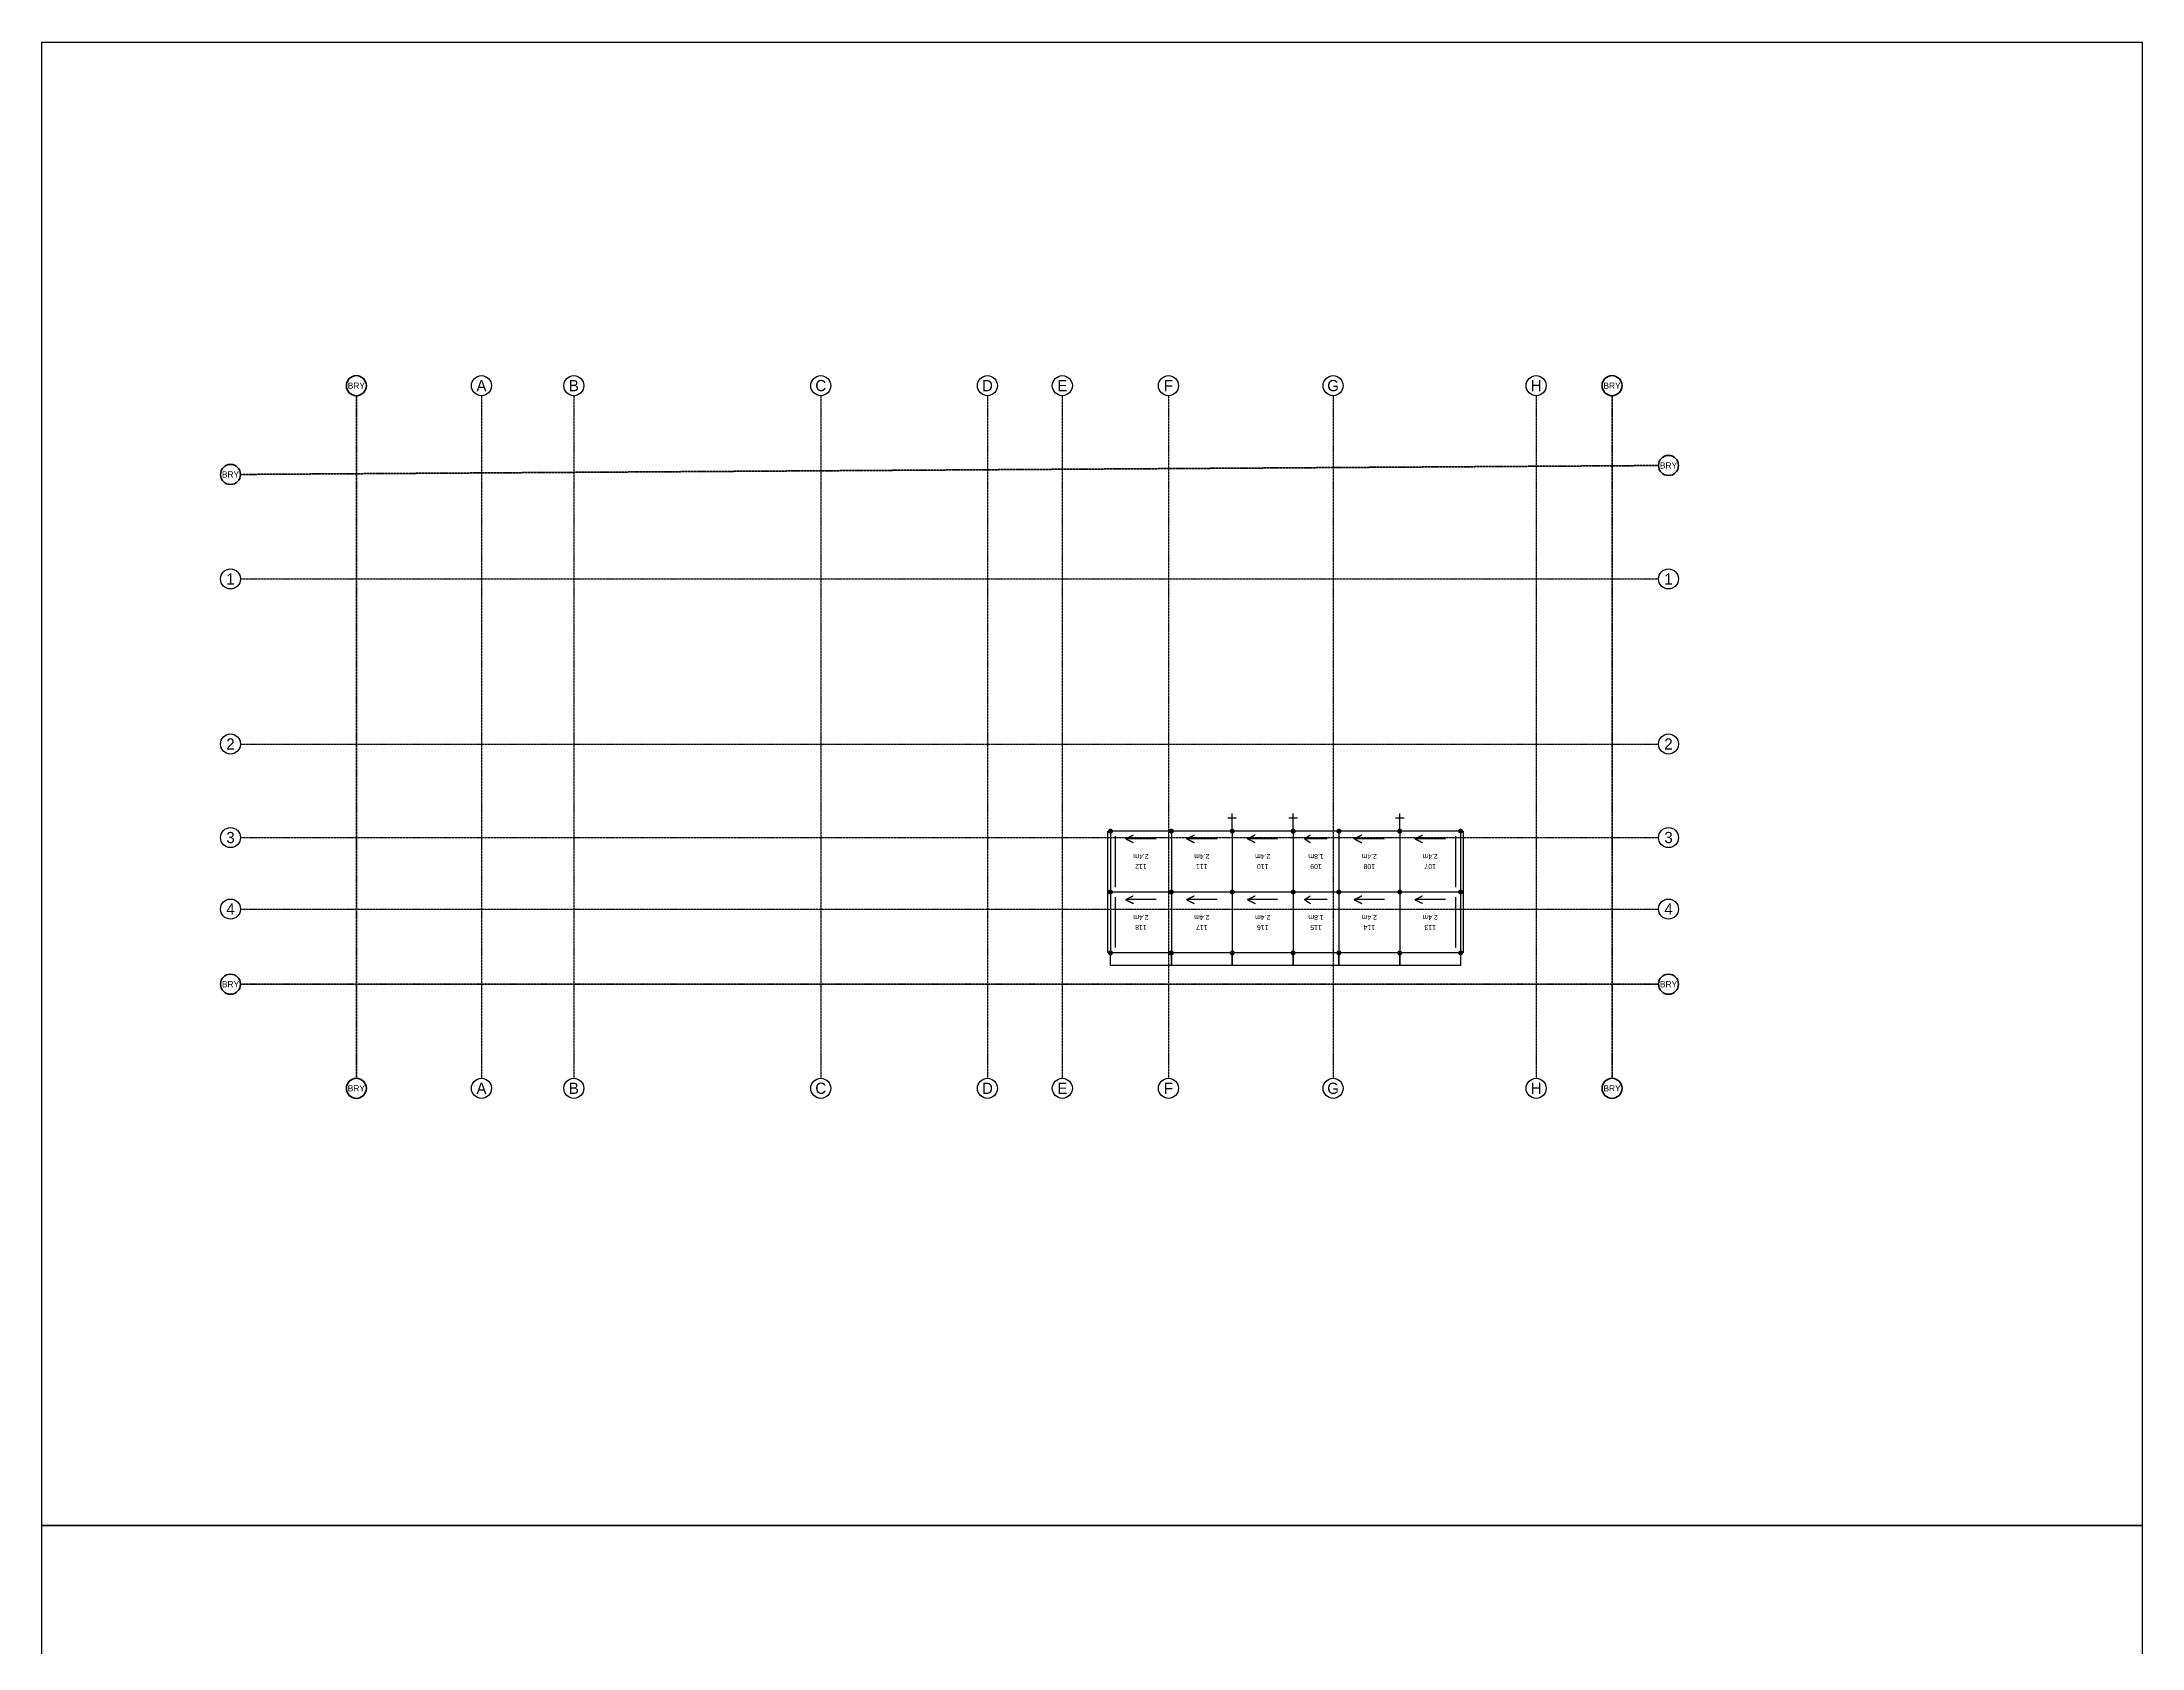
# Model space of a CAD drawing. Header units: millimetres. Extents: x -881708 to -119807, y 0 to 594021.
# Drawn here: x -881708 to -797600, y 529707 to 594021 of the extents above; entities that cross this region are included whole.
import ezdxf
from ezdxf.enums import TextEntityAlignment as Align

# ---------------------------------------------------------------- set-up
doc = ezdxf.new("R2010")
doc.units = ezdxf.units.MM
for name, pattern in [('ACAD_ISO02W100', [15, 12, -3]), ('KwikScaf_DASHED', [3.75, 2.5, -1.25]), ('KwikScaf_Line', [1, 1, 0])]:
    doc.linetypes.add(name, pattern=pattern)
for name, color, linetype in [('Grid Lines', 1, 'CONTINUOUS'), ('Images [2017.10.24]', 252, 'CONTINUOUS'), ('KwikScaf Schematic', 7, 'CONTINUOUS')]:
    doc.layers.add(name, color=color, linetype=linetype)
doc.styles.add('Waco', font='vrinda.ttf', dxfattribs={"height": 250})
picture_1 = doc.add_image_def('image19.tiff', size_in_pixel=(9934, 7016))
picture_2 = doc.add_image_def('image34.tiff', size_in_pixel=(9934, 7016))

msp = doc.modelspace()

# ---------------------------------------------------------------- linework, layer by layer
at = {"layer": 'Grid Lines', "color": 142, "linetype": 'ACAD_ISO02W100', "lineweight": 40}
for points in [[(-869117.5, 579857.8), (-869117.5, 552521.1)], [(-818825.5, 579857.8), (-818825.5, 552521.1)], [(-873757.2, 576703.9), (-816966, 577061.4)], [(-873757.2, 556289.9), (-816966, 556289.9)]]:
    msp.add_lwpolyline(points, dxfattribs=at)
at = {"layer": 'Grid Lines', "linetype": 'ACAD_ISO02W100'}
for points in [[(-864107.5, 579857.8), (-864107.5, 552521.1)], [(-860407.5, 579857.8), (-860407.5, 552521.1)], [(-850517.5, 579857.8), (-850517.5, 552521.1)], [(-843842.5, 579857.8), (-843842.5, 552521.1)], [(-840842.5, 579857.8), (-840842.5, 552521.1)], [(-836592.5, 579857.8), (-836592.5, 552521.1)], [(-829997.5, 579857.8), (-829997.5, 552521.1)], [(-821865.5, 579857.8), (-821865.5, 552521.1)], [(-873757.2, 572518.9), (-816966, 572518.9)], [(-873757.2, 565908.9), (-816966, 565908.9)], [(-873757.2, 562159.9), (-816966, 562159.9)], [(-873757.2, 559299.9), (-816966, 559299.9)]]:
    msp.add_lwpolyline(points, dxfattribs=at)
at = {"layer": 'Grid Lines', "color": 142, "lineweight": 40}
for centre in [(-869117.5, 580259.1), (-818825.5, 580259.1), (-874158.4, 576703.9), (-816564.7, 577063.9), (-874158.4, 556289.9), (-816564.7, 556289.9), (-869117.5, 552119.9), (-818825.5, 552119.9)]:
    msp.add_circle(centre, 401.2, dxfattribs=at)
at = {"layer": 'Grid Lines'}
for centre in [(-864107.5, 580259.1), (-860407.5, 580259.1), (-850517.5, 580259.1), (-843842.5, 580259.1), (-840842.5, 580259.1), (-836592.5, 580259.1), (-829997.5, 580259.1), (-821865.5, 580259.1), (-874158.4, 572518.9), (-816564.7, 572518.9), (-874158.4, 565908.9), (-816564.7, 565908.9), (-874158.4, 562159.9), (-816564.7, 562159.9), (-874158.4, 559299.9), (-816564.7, 559299.9), (-864107.5, 552119.9), (-860407.5, 552119.9), (-850517.5, 552119.9), (-843842.5, 552119.9), (-840842.5, 552119.9), (-836592.5, 552119.9), (-829997.5, 552119.9), (-821865.5, 552119.9)]:
    msp.add_circle(centre, 401.2, dxfattribs=at)
at = {"layer": 'KwikScaf Schematic', "color": 3, "linetype": 'KwikScaf_Line'}
for p, q in [((-833861.1, 562944.8), (-834211.1, 562944.8)), ((-834036.1, 562419.8), (-834036.1, 563119.8)), ((-827154.1, 562944.8), (-827504.1, 562944.8)), ((-827329.1, 562419.8), (-827329.1, 563119.8)), ((-838914.1, 562419.8), (-838914.1, 559980.8)), ((-836475.1, 562419.8), (-838914.1, 562419.8)), ((-838304.3, 562114.9), (-837999.4, 562267.3)), ((-837084.8, 562114.9), (-838304.3, 562114.9)), ((-838304.3, 562114.9), (-837999.4, 561962.5)), ((-836475.1, 562419.8), (-836475.1, 559980.8)), ((-834036.1, 562419.8), (-836475.1, 562419.8)), ((-835865.3, 562114.9), (-835560.4, 562267.3)), ((-834645.8, 562114.9), (-835865.3, 562114.9)), ((-835865.3, 562114.9), (-835560.4, 561962.5)), ((-834036.1, 562419.8), (-834036.1, 559980.8)), ((-831597.1, 562419.8), (-834036.1, 562419.8)), ((-833426.3, 562114.9), (-833121.4, 562267.3)), ((-832206.8, 562114.9), (-833426.3, 562114.9)), ((-833426.3, 562114.9), (-833121.4, 561962.5)), ((-829768.1, 562419.8), (-829768.1, 559980.8)), ((-827329.1, 562419.8), (-829768.1, 562419.8)), ((-829158.3, 562114.9), (-828853.4, 562267.3)), ((-827938.8, 562114.9), (-829158.3, 562114.9)), ((-829158.3, 562114.9), (-828853.4, 561962.5)), ((-827329.1, 562419.8), (-827329.1, 559980.8)), ((-824890.1, 562419.8), (-827329.1, 562419.8)), ((-826719.3, 562114.9), (-826414.4, 562267.3)), ((-825499.8, 562114.9), (-826719.3, 562114.9)), ((-826719.3, 562114.9), (-826414.4, 561962.5)), ((-824890.1, 562419.8), (-824890.1, 559980.8)), ((-836475.1, 559980.8), (-838914.1, 559980.8)), ((-838914.1, 559980.8), (-838914.1, 557541.8)), ((-838304.3, 559675.9), (-837999.4, 559828.3)), ((-837084.8, 559675.9), (-838304.3, 559675.9)), ((-838304.3, 559675.9), (-837999.4, 559523.5)), ((-834036.1, 559980.8), (-836475.1, 559980.8)), ((-836475.1, 559980.8), (-836475.1, 557541.8)), ((-835865.3, 559675.9), (-835560.4, 559828.3)), ((-834645.8, 559675.9), (-835865.3, 559675.9)), ((-835865.3, 559675.9), (-835560.4, 559523.5)), ((-831597.1, 559980.8), (-834036.1, 559980.8)), ((-834036.1, 559980.8), (-834036.1, 557541.8)), ((-833426.3, 559675.9), (-833121.4, 559828.3)), ((-832206.8, 559675.9), (-833426.3, 559675.9)), ((-833426.3, 559675.9), (-833121.4, 559523.5)), ((-827329.1, 559980.8), (-829768.1, 559980.8)), ((-829768.1, 559980.8), (-829768.1, 557541.8)), ((-829158.3, 559675.9), (-828853.4, 559828.3)), ((-827938.8, 559675.9), (-829158.3, 559675.9)), ((-829158.3, 559675.9), (-828853.4, 559523.5)), ((-824890.1, 559980.8), (-827329.1, 559980.8)), ((-827329.1, 559980.8), (-827329.1, 557541.8)), ((-826719.3, 559675.9), (-826414.4, 559828.3)), ((-825499.8, 559675.9), (-826719.3, 559675.9)), ((-826719.3, 559675.9), (-826414.4, 559523.5)), ((-824890.1, 559980.8), (-824890.1, 557541.8)), ((-836475.1, 557541.8), (-838914.1, 557541.8)), ((-838914.1, 557033.8), (-838914.1, 557541.8)), ((-836475.1, 557033.8), (-838914.1, 557033.8)), ((-834036.1, 557541.8), (-836475.1, 557541.8)), ((-836475.1, 557033.8), (-836475.1, 557541.8)), ((-836475.1, 557541.8), (-836475.1, 557033.8)), ((-834036.1, 557033.8), (-836475.1, 557033.8)), ((-831597.1, 557541.8), (-834036.1, 557541.8)), ((-834036.1, 557033.8), (-834036.1, 557541.8)), ((-834036.1, 557541.8), (-834036.1, 557033.8)), ((-831597.1, 557033.8), (-834036.1, 557033.8)), ((-831597.1, 557541.8), (-831597.1, 557033.8)), ((-827329.1, 557541.8), (-829768.1, 557541.8)), ((-829768.1, 557033.8), (-829768.1, 557541.8)), ((-827329.1, 557033.8), (-829768.1, 557033.8)), ((-824890.1, 557541.8), (-827329.1, 557541.8)), ((-827329.1, 557033.8), (-827329.1, 557541.8)), ((-827329.1, 557541.8), (-827329.1, 557033.8)), ((-824890.1, 557033.8), (-827329.1, 557033.8)), ((-824890.1, 557541.8), (-824890.1, 557033.8))]:
    msp.add_line(p, q, dxfattribs=at)
at = {"layer": 'KwikScaf Schematic', "color": 5, "linetype": 'KwikScaf_Line'}
for p, q in [((-831422.1, 562944.8), (-831772.1, 562944.8)), ((-831597.1, 562419.8), (-831597.1, 563119.8)), ((-831597.1, 562419.8), (-831597.1, 559980.8)), ((-829768.1, 562419.8), (-831597.1, 562419.8)), ((-831139.8, 562114.9), (-830911.2, 562267.3)), ((-830225.3, 562114.9), (-831139.8, 562114.9)), ((-831139.8, 562114.9), (-830911.2, 561962.5)), ((-829768.1, 559980.8), (-831597.1, 559980.8)), ((-831597.1, 559980.8), (-831597.1, 557541.8)), ((-831139.8, 559675.9), (-830911.2, 559828.3)), ((-830225.3, 559675.9), (-831139.8, 559675.9)), ((-831139.8, 559675.9), (-830911.2, 559523.5)), ((-829768.1, 557541.8), (-831597.1, 557541.8)), ((-831597.1, 557033.8), (-831597.1, 557541.8)), ((-829768.1, 557033.8), (-831597.1, 557033.8)), ((-829768.1, 557541.8), (-829768.1, 557033.8))]:
    msp.add_line(p, q, dxfattribs=at)
at = {"layer": 'KwikScaf Schematic', "color": 3, "linetype": 'KwikScaf_DASHED'}
for p, q in [((-839014.1, 559980.8), (-839014.1, 562419.8)), ((-838714.1, 560180.8), (-838714.1, 562219.8)), ((-825090.1, 562219.8), (-825090.1, 560180.8)), ((-824790.1, 562419.8), (-824790.1, 559980.8)), ((-839014.1, 557541.8), (-839014.1, 559980.8)), ((-838714.1, 557741.8), (-838714.1, 559780.8)), ((-825090.1, 559780.8), (-825090.1, 557741.8)), ((-824790.1, 559980.8), (-824790.1, 557541.8))]:
    msp.add_line(p, q, dxfattribs=at)
at = {"layer": 'KwikScaf Schematic', "color": 3, "linetype": 'KwikScaf_Line'}
for points in [[(-838914.1, 562369.8, 100, 100, -0.1989124), (-838949.4, 562384.4, 100, 100, -0.1989124), (-838964.1, 562419.8, 100, 100, -0.1989124), (-838949.4, 562455.1, 100, 100, -0.1989124), (-838914.1, 562469.8, 100, 100, -0.1989124), (-838878.7, 562455.1, 100, 100, -0.1989124), (-838864.1, 562419.8, 100, 100, -0.1989124), (-838878.7, 562384.4, 100, 100, -0.1989124)], [(-836475.1, 562369.8, 100, 100, -0.1989124), (-836510.4, 562384.4, 100, 100, -0.1989124), (-836525.1, 562419.8, 100, 100, -0.1989124), (-836510.4, 562455.1, 100, 100, -0.1989124), (-836475.1, 562469.8, 100, 100, -0.1989124), (-836439.7, 562455.1, 100, 100, -0.1989124), (-836425.1, 562419.8, 100, 100, -0.1989124), (-836439.7, 562384.4, 100, 100, -0.1989124)], [(-834036.1, 562369.8, 100, 100, -0.1989124), (-834071.4, 562384.4, 100, 100, -0.1989124), (-834086.1, 562419.8, 100, 100, -0.1989124), (-834071.4, 562455.1, 100, 100, -0.1989124), (-834036.1, 562469.8, 100, 100, -0.1989124), (-834000.7, 562455.1, 100, 100, -0.1989124), (-833986.1, 562419.8, 100, 100, -0.1989124), (-834000.7, 562384.4, 100, 100, -0.1989124)], [(-829768.1, 562369.8, 100, 100, -0.1989124), (-829803.4, 562384.4, 100, 100, -0.1989124), (-829818.1, 562419.8, 100, 100, -0.1989124), (-829803.4, 562455.1, 100, 100, -0.1989124), (-829768.1, 562469.8, 100, 100, -0.1989124), (-829732.7, 562455.1, 100, 100, -0.1989124), (-829718.1, 562419.8, 100, 100, -0.1989124), (-829732.7, 562384.4, 100, 100, -0.1989124)], [(-827329.1, 562369.8, 100, 100, -0.1989124), (-827364.4, 562384.4, 100, 100, -0.1989124), (-827379.1, 562419.8, 100, 100, -0.1989124), (-827364.4, 562455.1, 100, 100, -0.1989124), (-827329.1, 562469.8, 100, 100, -0.1989124), (-827293.7, 562455.1, 100, 100, -0.1989124), (-827279.1, 562419.8, 100, 100, -0.1989124), (-827293.7, 562384.4, 100, 100, -0.1989124)], [(-838914.1, 559930.8, 100, 100, -0.1989124), (-838949.4, 559945.4, 100, 100, -0.1989124), (-838964.1, 559980.8, 100, 100, -0.1989124), (-838949.4, 560016.1, 100, 100, -0.1989124), (-838914.1, 560030.8, 100, 100, -0.1989124), (-838878.7, 560016.1, 100, 100, -0.1989124), (-838864.1, 559980.8, 100, 100, -0.1989124), (-838878.7, 559945.4, 100, 100, -0.1989124)], [(-836475.1, 559930.8, 100, 100, -0.1989124), (-836510.4, 559945.4, 100, 100, -0.1989124), (-836525.1, 559980.8, 100, 100, -0.1989124), (-836510.4, 560016.1, 100, 100, -0.1989124), (-836475.1, 560030.8, 100, 100, -0.1989124), (-836439.7, 560016.1, 100, 100, -0.1989124), (-836425.1, 559980.8, 100, 100, -0.1989124), (-836439.7, 559945.4, 100, 100, -0.1989124)], [(-836475.1, 559930.8, 100, 100, -0.1989124), (-836510.4, 559945.4, 100, 100, -0.1989124), (-836525.1, 559980.8, 100, 100, -0.1989124), (-836510.4, 560016.1, 100, 100, -0.1989124), (-836475.1, 560030.8, 100, 100, -0.1989124), (-836439.7, 560016.1, 100, 100, -0.1989124), (-836425.1, 559980.8, 100, 100, -0.1989124), (-836439.7, 559945.4, 100, 100, -0.1989124)], [(-834036.1, 559930.8, 100, 100, -0.1989124), (-834071.4, 559945.4, 100, 100, -0.1989124), (-834086.1, 559980.8, 100, 100, -0.1989124), (-834071.4, 560016.1, 100, 100, -0.1989124), (-834036.1, 560030.8, 100, 100, -0.1989124), (-834000.7, 560016.1, 100, 100, -0.1989124), (-833986.1, 559980.8, 100, 100, -0.1989124), (-834000.7, 559945.4, 100, 100, -0.1989124)], [(-834036.1, 559930.8, 100, 100, -0.1989124), (-834071.4, 559945.4, 100, 100, -0.1989124), (-834086.1, 559980.8, 100, 100, -0.1989124), (-834071.4, 560016.1, 100, 100, -0.1989124), (-834036.1, 560030.8, 100, 100, -0.1989124), (-834000.7, 560016.1, 100, 100, -0.1989124), (-833986.1, 559980.8, 100, 100, -0.1989124), (-834000.7, 559945.4, 100, 100, -0.1989124)], [(-831597.1, 559930.8, 100, 100, -0.1989124), (-831632.4, 559945.4, 100, 100, -0.1989124), (-831647.1, 559980.8, 100, 100, -0.1989124), (-831632.4, 560016.1, 100, 100, -0.1989124), (-831597.1, 560030.8, 100, 100, -0.1989124), (-831561.7, 560016.1, 100, 100, -0.1989124), (-831547.1, 559980.8, 100, 100, -0.1989124), (-831561.7, 559945.4, 100, 100, -0.1989124)], [(-829768.1, 559930.8, 100, 100, -0.1989124), (-829803.4, 559945.4, 100, 100, -0.1989124), (-829818.1, 559980.8, 100, 100, -0.1989124), (-829803.4, 560016.1, 100, 100, -0.1989124), (-829768.1, 560030.8, 100, 100, -0.1989124), (-829732.7, 560016.1, 100, 100, -0.1989124), (-829718.1, 559980.8, 100, 100, -0.1989124), (-829732.7, 559945.4, 100, 100, -0.1989124)], [(-827329.1, 559930.8, 100, 100, -0.1989124), (-827364.4, 559945.4, 100, 100, -0.1989124), (-827379.1, 559980.8, 100, 100, -0.1989124), (-827364.4, 560016.1, 100, 100, -0.1989124), (-827329.1, 560030.8, 100, 100, -0.1989124), (-827293.7, 560016.1, 100, 100, -0.1989124), (-827279.1, 559980.8, 100, 100, -0.1989124), (-827293.7, 559945.4, 100, 100, -0.1989124)], [(-827329.1, 559930.8, 100, 100, -0.1989124), (-827364.4, 559945.4, 100, 100, -0.1989124), (-827379.1, 559980.8, 100, 100, -0.1989124), (-827364.4, 560016.1, 100, 100, -0.1989124), (-827329.1, 560030.8, 100, 100, -0.1989124), (-827293.7, 560016.1, 100, 100, -0.1989124), (-827279.1, 559980.8, 100, 100, -0.1989124), (-827293.7, 559945.4, 100, 100, -0.1989124)], [(-824890.1, 559930.8, 100, 100, -0.1989124), (-824925.4, 559945.4, 100, 100, -0.1989124), (-824940.1, 559980.8, 100, 100, -0.1989124), (-824925.4, 560016.1, 100, 100, -0.1989124), (-824890.1, 560030.8, 100, 100, -0.1989124), (-824854.7, 560016.1, 100, 100, -0.1989124), (-824840.1, 559980.8, 100, 100, -0.1989124), (-824854.7, 559945.4, 100, 100, -0.1989124)], [(-836475.1, 557491.8, 100, 100, -0.1989124), (-836510.4, 557506.4, 100, 100, -0.1989124), (-836525.1, 557541.8, 100, 100, -0.1989124), (-836510.4, 557577.1, 100, 100, -0.1989124), (-836475.1, 557591.8, 100, 100, -0.1989124), (-836439.7, 557577.1, 100, 100, -0.1989124), (-836425.1, 557541.8, 100, 100, -0.1989124), (-836439.7, 557506.4, 100, 100, -0.1989124)], [(-834036.1, 557491.8, 100, 100, -0.1989124), (-834071.4, 557506.4, 100, 100, -0.1989124), (-834086.1, 557541.8, 100, 100, -0.1989124), (-834071.4, 557577.1, 100, 100, -0.1989124), (-834036.1, 557591.8, 100, 100, -0.1989124), (-834000.7, 557577.1, 100, 100, -0.1989124), (-833986.1, 557541.8, 100, 100, -0.1989124), (-834000.7, 557506.4, 100, 100, -0.1989124)], [(-831597.1, 557491.8, 100, 100, -0.1989124), (-831632.4, 557506.4, 100, 100, -0.1989124), (-831647.1, 557541.8, 100, 100, -0.1989124), (-831632.4, 557577.1, 100, 100, -0.1989124), (-831597.1, 557591.8, 100, 100, -0.1989124), (-831561.7, 557577.1, 100, 100, -0.1989124), (-831547.1, 557541.8, 100, 100, -0.1989124), (-831561.7, 557506.4, 100, 100, -0.1989124)], [(-827329.1, 557491.8, 100, 100, -0.1989124), (-827364.4, 557506.4, 100, 100, -0.1989124), (-827379.1, 557541.8, 100, 100, -0.1989124), (-827364.4, 557577.1, 100, 100, -0.1989124), (-827329.1, 557591.8, 100, 100, -0.1989124), (-827293.7, 557577.1, 100, 100, -0.1989124), (-827279.1, 557541.8, 100, 100, -0.1989124), (-827293.7, 557506.4, 100, 100, -0.1989124)], [(-824890.1, 557491.8, 100, 100, -0.1989124), (-824925.4, 557506.4, 100, 100, -0.1989124), (-824940.1, 557541.8, 100, 100, -0.1989124), (-824925.4, 557577.1, 100, 100, -0.1989124), (-824890.1, 557591.8, 100, 100, -0.1989124), (-824854.7, 557577.1, 100, 100, -0.1989124), (-824840.1, 557541.8, 100, 100, -0.1989124), (-824854.7, 557506.4, 100, 100, -0.1989124)]]:
    msp.add_lwpolyline(points, format="xyseb", close=True, dxfattribs=at)
at = {"layer": 'KwikScaf Schematic', "color": 3, "linetype": 'KwikScaf_Line', "const_width": 100}
for points in [[(-836475.1, 562369.8, -0.1989124), (-836510.4, 562384.4, -0.1989124), (-836525.1, 562419.8, -0.1989124), (-836510.4, 562455.1, -0.1989124), (-836475.1, 562469.8, -0.1989124), (-836439.7, 562455.1, -0.1989124), (-836425.1, 562419.8, -0.1989124), (-836439.7, 562384.4, -0.1989124)], [(-834036.1, 562369.8, -0.1989124), (-834071.4, 562384.4, -0.1989124), (-834086.1, 562419.8, -0.1989124), (-834071.4, 562455.1, -0.1989124), (-834036.1, 562469.8, -0.1989124), (-834000.7, 562455.1, -0.1989124), (-833986.1, 562419.8, -0.1989124), (-834000.7, 562384.4, -0.1989124)], [(-831597.1, 562369.8, -0.1989124), (-831632.4, 562384.4, -0.1989124), (-831647.1, 562419.8, -0.1989124), (-831632.4, 562455.1, -0.1989124), (-831597.1, 562469.8, -0.1989124), (-831561.7, 562455.1, -0.1989124), (-831547.1, 562419.8, -0.1989124), (-831561.7, 562384.4, -0.1989124)], [(-827329.1, 562369.8, -0.1989124), (-827364.4, 562384.4, -0.1989124), (-827379.1, 562419.8, -0.1989124), (-827364.4, 562455.1, -0.1989124), (-827329.1, 562469.8, -0.1989124), (-827293.7, 562455.1, -0.1989124), (-827279.1, 562419.8, -0.1989124), (-827293.7, 562384.4, -0.1989124)], [(-824890.1, 562369.8, -0.1989124), (-824925.4, 562384.4, -0.1989124), (-824940.1, 562419.8, -0.1989124), (-824925.4, 562455.1, -0.1989124), (-824890.1, 562469.8, -0.1989124), (-824854.7, 562455.1, -0.1989124), (-824840.1, 562419.8, -0.1989124), (-824854.7, 562384.4, -0.1989124)], [(-838914.1, 559930.8, -0.1989124), (-838949.4, 559945.4, -0.1989124), (-838964.1, 559980.8, -0.1989124), (-838949.4, 560016.1, -0.1989124), (-838914.1, 560030.8, -0.1989124), (-838878.7, 560016.1, -0.1989124), (-838864.1, 559980.8, -0.1989124), (-838878.7, 559945.4, -0.1989124)], [(-836475.1, 559930.8, -0.1989124), (-836510.4, 559945.4, -0.1989124), (-836525.1, 559980.8, -0.1989124), (-836510.4, 560016.1, -0.1989124), (-836475.1, 560030.8, -0.1989124), (-836439.7, 560016.1, -0.1989124), (-836425.1, 559980.8, -0.1989124), (-836439.7, 559945.4, -0.1989124)], [(-836475.1, 559930.8, -0.1989124), (-836510.4, 559945.4, -0.1989124), (-836525.1, 559980.8, -0.1989124), (-836510.4, 560016.1, -0.1989124), (-836475.1, 560030.8, -0.1989124), (-836439.7, 560016.1, -0.1989124), (-836425.1, 559980.8, -0.1989124), (-836439.7, 559945.4, -0.1989124)], [(-834036.1, 559930.8, -0.1989124), (-834071.4, 559945.4, -0.1989124), (-834086.1, 559980.8, -0.1989124), (-834071.4, 560016.1, -0.1989124), (-834036.1, 560030.8, -0.1989124), (-834000.7, 560016.1, -0.1989124), (-833986.1, 559980.8, -0.1989124), (-834000.7, 559945.4, -0.1989124)], [(-834036.1, 559930.8, -0.1989124), (-834071.4, 559945.4, -0.1989124), (-834086.1, 559980.8, -0.1989124), (-834071.4, 560016.1, -0.1989124), (-834036.1, 560030.8, -0.1989124), (-834000.7, 560016.1, -0.1989124), (-833986.1, 559980.8, -0.1989124), (-834000.7, 559945.4, -0.1989124)], [(-831597.1, 559930.8, -0.1989124), (-831632.4, 559945.4, -0.1989124), (-831647.1, 559980.8, -0.1989124), (-831632.4, 560016.1, -0.1989124), (-831597.1, 560030.8, -0.1989124), (-831561.7, 560016.1, -0.1989124), (-831547.1, 559980.8, -0.1989124), (-831561.7, 559945.4, -0.1989124)], [(-829768.1, 559930.8, -0.1989124), (-829803.4, 559945.4, -0.1989124), (-829818.1, 559980.8, -0.1989124), (-829803.4, 560016.1, -0.1989124), (-829768.1, 560030.8, -0.1989124), (-829732.7, 560016.1, -0.1989124), (-829718.1, 559980.8, -0.1989124), (-829732.7, 559945.4, -0.1989124)], [(-827329.1, 559930.8, -0.1989124), (-827364.4, 559945.4, -0.1989124), (-827379.1, 559980.8, -0.1989124), (-827364.4, 560016.1, -0.1989124), (-827329.1, 560030.8, -0.1989124), (-827293.7, 560016.1, -0.1989124), (-827279.1, 559980.8, -0.1989124), (-827293.7, 559945.4, -0.1989124)], [(-827329.1, 559930.8, -0.1989124), (-827364.4, 559945.4, -0.1989124), (-827379.1, 559980.8, -0.1989124), (-827364.4, 560016.1, -0.1989124), (-827329.1, 560030.8, -0.1989124), (-827293.7, 560016.1, -0.1989124), (-827279.1, 559980.8, -0.1989124), (-827293.7, 559945.4, -0.1989124)], [(-824890.1, 559930.8, -0.1989124), (-824925.4, 559945.4, -0.1989124), (-824940.1, 559980.8, -0.1989124), (-824925.4, 560016.1, -0.1989124), (-824890.1, 560030.8, -0.1989124), (-824854.7, 560016.1, -0.1989124), (-824840.1, 559980.8, -0.1989124), (-824854.7, 559945.4, -0.1989124)], [(-838914.1, 557491.8, -0.1989124), (-838949.4, 557506.4, -0.1989124), (-838964.1, 557541.8, -0.1989124), (-838949.4, 557577.1, -0.1989124), (-838914.1, 557591.8, -0.1989124), (-838878.7, 557577.1, -0.1989124), (-838864.1, 557541.8, -0.1989124), (-838878.7, 557506.4, -0.1989124)], [(-836475.1, 557491.8, -0.1989124), (-836510.4, 557506.4, -0.1989124), (-836525.1, 557541.8, -0.1989124), (-836510.4, 557577.1, -0.1989124), (-836475.1, 557591.8, -0.1989124), (-836439.7, 557577.1, -0.1989124), (-836425.1, 557541.8, -0.1989124), (-836439.7, 557506.4, -0.1989124)], [(-834036.1, 557491.8, -0.1989124), (-834071.4, 557506.4, -0.1989124), (-834086.1, 557541.8, -0.1989124), (-834071.4, 557577.1, -0.1989124), (-834036.1, 557591.8, -0.1989124), (-834000.7, 557577.1, -0.1989124), (-833986.1, 557541.8, -0.1989124), (-834000.7, 557506.4, -0.1989124)], [(-829768.1, 557491.8, -0.1989124), (-829803.4, 557506.4, -0.1989124), (-829818.1, 557541.8, -0.1989124), (-829803.4, 557577.1, -0.1989124), (-829768.1, 557591.8, -0.1989124), (-829732.7, 557577.1, -0.1989124), (-829718.1, 557541.8, -0.1989124), (-829732.7, 557506.4, -0.1989124)], [(-827329.1, 557491.8, -0.1989124), (-827364.4, 557506.4, -0.1989124), (-827379.1, 557541.8, -0.1989124), (-827364.4, 557577.1, -0.1989124), (-827329.1, 557591.8, -0.1989124), (-827293.7, 557577.1, -0.1989124), (-827279.1, 557541.8, -0.1989124), (-827293.7, 557506.4, -0.1989124)]]:
    msp.add_lwpolyline(points, format="xyb", close=True, dxfattribs=at)
at = {"layer": 'KwikScaf Schematic', "color": 5, "linetype": 'KwikScaf_Line'}
for points in [[(-831597.1, 562369.8, 100, 100, -0.1989124), (-831632.4, 562384.4, 100, 100, -0.1989124), (-831647.1, 562419.8, 100, 100, -0.1989124), (-831632.4, 562455.1, 100, 100, -0.1989124), (-831597.1, 562469.8, 100, 100, -0.1989124), (-831561.7, 562455.1, 100, 100, -0.1989124), (-831547.1, 562419.8, 100, 100, -0.1989124), (-831561.7, 562384.4, 100, 100, -0.1989124)], [(-831597.1, 559930.8, 100, 100, -0.1989124), (-831632.4, 559945.4, 100, 100, -0.1989124), (-831647.1, 559980.8, 100, 100, -0.1989124), (-831632.4, 560016.1, 100, 100, -0.1989124), (-831597.1, 560030.8, 100, 100, -0.1989124), (-831561.7, 560016.1, 100, 100, -0.1989124), (-831547.1, 559980.8, 100, 100, -0.1989124), (-831561.7, 559945.4, 100, 100, -0.1989124)], [(-831597.1, 559930.8, 100, 100, -0.1989124), (-831632.4, 559945.4, 100, 100, -0.1989124), (-831647.1, 559980.8, 100, 100, -0.1989124), (-831632.4, 560016.1, 100, 100, -0.1989124), (-831597.1, 560030.8, 100, 100, -0.1989124), (-831561.7, 560016.1, 100, 100, -0.1989124), (-831547.1, 559980.8, 100, 100, -0.1989124), (-831561.7, 559945.4, 100, 100, -0.1989124)], [(-829768.1, 559930.8, 100, 100, -0.1989124), (-829803.4, 559945.4, 100, 100, -0.1989124), (-829818.1, 559980.8, 100, 100, -0.1989124), (-829803.4, 560016.1, 100, 100, -0.1989124), (-829768.1, 560030.8, 100, 100, -0.1989124), (-829732.7, 560016.1, 100, 100, -0.1989124), (-829718.1, 559980.8, 100, 100, -0.1989124), (-829732.7, 559945.4, 100, 100, -0.1989124)], [(-831597.1, 557491.8, 100, 100, -0.1989124), (-831632.4, 557506.4, 100, 100, -0.1989124), (-831647.1, 557541.8, 100, 100, -0.1989124), (-831632.4, 557577.1, 100, 100, -0.1989124), (-831597.1, 557591.8, 100, 100, -0.1989124), (-831561.7, 557577.1, 100, 100, -0.1989124), (-831547.1, 557541.8, 100, 100, -0.1989124), (-831561.7, 557506.4, 100, 100, -0.1989124)], [(-829768.1, 557491.8, 100, 100, -0.1989124), (-829803.4, 557506.4, 100, 100, -0.1989124), (-829818.1, 557541.8, 100, 100, -0.1989124), (-829803.4, 557577.1, 100, 100, -0.1989124), (-829768.1, 557591.8, 100, 100, -0.1989124), (-829732.7, 557577.1, 100, 100, -0.1989124), (-829718.1, 557541.8, 100, 100, -0.1989124), (-829732.7, 557506.4, 100, 100, -0.1989124)]]:
    msp.add_lwpolyline(points, format="xyseb", close=True, dxfattribs=at)
at = {"layer": 'KwikScaf Schematic', "color": 5, "linetype": 'KwikScaf_Line', "const_width": 100}
for points in [[(-829768.1, 562369.8, -0.1989124), (-829803.4, 562384.4, -0.1989124), (-829818.1, 562419.8, -0.1989124), (-829803.4, 562455.1, -0.1989124), (-829768.1, 562469.8, -0.1989124), (-829732.7, 562455.1, -0.1989124), (-829718.1, 562419.8, -0.1989124), (-829732.7, 562384.4, -0.1989124)], [(-829768.1, 559930.8, -0.1989124), (-829803.4, 559945.4, -0.1989124), (-829818.1, 559980.8, -0.1989124), (-829803.4, 560016.1, -0.1989124), (-829768.1, 560030.8, -0.1989124), (-829732.7, 560016.1, -0.1989124), (-829718.1, 559980.8, -0.1989124), (-829732.7, 559945.4, -0.1989124)]]:
    msp.add_lwpolyline(points, format="xyb", close=True, dxfattribs=at)

# ---------------------------------------------------------------- texts
at = {"layer": 'Grid Lines', "color": 142, "char_height": 250, "attachment_point": 5, "style": 'Waco'}
for insert in [(-869117.5, 580259.1), (-818825.5, 580259.1), (-816564.7, 577063.9), (-874158.4, 576703.9), (-874158.4, 556289.9), (-816564.7, 556289.9), (-869117.5, 552119.9), (-818825.5, 552119.9)]:
    msp.add_mtext_dynamic_manual_height_columns('BRY', width=637.099, gutter_width=1250, heights=[0], dxfattribs=dict(at, insert=insert))
at = {"layer": 'Grid Lines', "char_height": 450, "attachment_point": 5, "style": 'Waco'}
for s, insert in [('A', (-864107.5, 580259.1)), ('B', (-860407.5, 580259.1)), ('C', (-850517.5, 580259.1)), ('D', (-843842.5, 580259.1)), ('E', (-840842.5, 580259.1)), ('F', (-836592.5, 580259.1)), ('G', (-829997.5, 580259.1)), ('H', (-821865.5, 580259.1)), ('1', (-874158.4, 572518.9)), ('1', (-816564.7, 572518.9)), ('2', (-874158.4, 565908.9)), ('2', (-816564.7, 565908.9)), ('3', (-874158.4, 562159.9)), ('3', (-816564.7, 562159.9)), ('4', (-874158.4, 559299.9)), ('4', (-816564.7, 559299.9)), ('A', (-864107.5, 552119.9)), ('B', (-860407.5, 552119.9)), ('C', (-850517.5, 552119.9)), ('D', (-843842.5, 552119.9)), ('E', (-840842.5, 552119.9)), ('F', (-836592.5, 552119.9)), ('G', (-829997.5, 552119.9)), ('H', (-821865.5, 552119.9))]:
    msp.add_mtext_dynamic_manual_height_columns(s, width=637.099, gutter_width=1250, heights=[0], dxfattribs=dict(at, insert=insert))
at = {"layer": 'KwikScaf Schematic'}
for s, p in [('2.4m', (-837694.6, 561400.3)), ('112', (-837694.6, 561000.3)), ('2.4m', (-835255.6, 561400.3)), ('111', (-835255.6, 561000.3)), ('2.4m', (-832816.6, 561400.3)), ('110', (-832816.6, 561000.3)), ('1.8m', (-830682.6, 561400.3)), ('109', (-830682.6, 561000.3)), ('2.4m', (-828548.6, 561400.3)), ('108', (-828548.6, 561000.3)), ('2.4m', (-826109.6, 561400.3)), ('107', (-826109.6, 561000.3)), ('2.4m', (-837694.6, 558961.3)), ('118', (-837694.6, 558561.3)), ('2.4m', (-835255.6, 558961.3)), ('117', (-835255.6, 558561.3)), ('2.4m', (-832816.6, 558961.3)), ('116', (-832816.6, 558561.3)), ('1.8m', (-830682.6, 558961.3)), ('115', (-830682.6, 558561.3)), ('2.4m', (-828548.6, 558961.3)), ('114', (-828548.6, 558561.3)), ('2.4m', (-826109.6, 558961.3)), ('113', (-826109.6, 558561.3))]:
    msp.add_text(s, height=200, rotation=180, dxfattribs=at).set_placement(p, align=Align.MIDDLE_CENTER)

# ---------------------------------------------------------------- pictures from other files: only their frames are drawn
at = {"layer": 'Images [2017.10.24]'}
image = msp.add_image(picture_2, insert=(-881707.9, 534619.2), size_in_units=(84107.9, 59402.1), dxfattribs=at)
image.dxf.flags = 15
image = msp.add_image(picture_1, insert=(-881707.9, 475217.1), size_in_units=(84107.9, 59402.1), dxfattribs=at)
image.dxf.flags = 15

doc.saveas('drawing.dxf')
